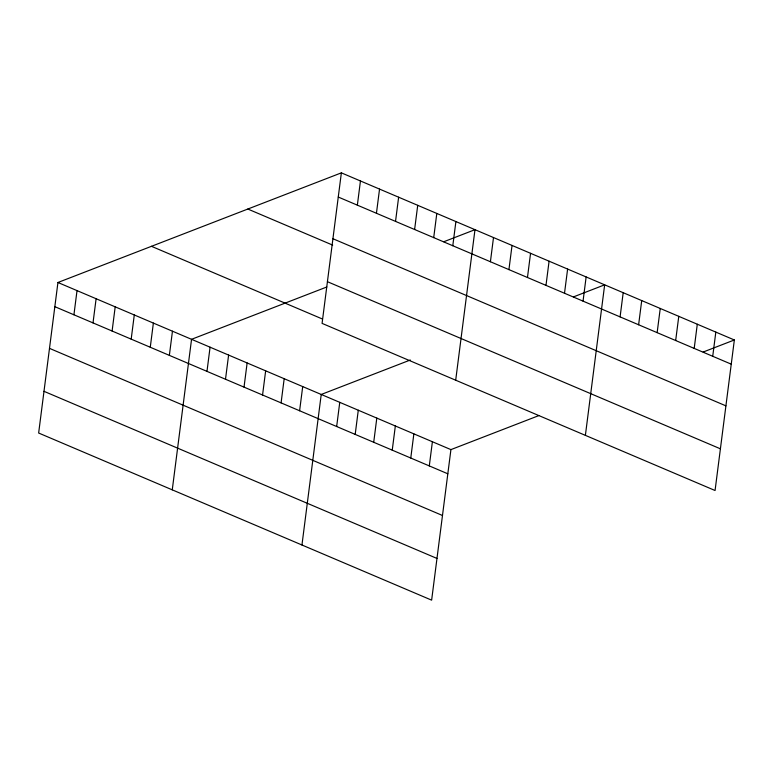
<?xml version="1.0" encoding="UTF-8"?>
<svg xmlns="http://www.w3.org/2000/svg" width="773" height="773" viewBox="0 0 773 773"><rect width="100%" height="100%" fill="white"/><g stroke="black" fill="none" stroke-linecap="round" stroke-linejoin="round"><path stroke-width="1.16" d="M341.366 172.852L322.08 323.385L715.064 490.507L734.35 339.975L341.366 172.852L57.936 282.493L38.65 433.025L431.634 600.148L450.92 449.615L538.887 415.584M73.928 314.785L77.02 290.609M93.011 322.901L96.113 298.726M112.104 331.028L115.196 306.842M131.188 339.144L134.289 314.959M150.271 347.261L153.373 323.075M169.364 355.377L172.456 331.192M172.263 489.84L191.549 339.308L326.844 286.976M206.98 371.369L210.072 347.193M225.503 379.253L228.605 355.068M244.026 387.128L247.128 362.952M262.559 395.003L265.651 370.827M281.082 402.888L284.184 378.702M299.605 410.763L302.707 386.587M301.953 544.994L321.23 394.462L410.308 360.005M357.358 205.154L360.45 180.979M336.661 426.522L339.762 402.337M376.441 213.271L379.543 189.095M355.194 434.397L358.286 410.221M395.534 221.387L398.626 197.212M373.717 442.282L376.809 418.096M414.618 229.504L417.72 205.328M392.24 450.157L395.341 425.981M433.711 237.62L436.803 213.445M410.772 458.031L413.864 433.856M452.794 245.737L455.896 221.561M429.295 465.916L432.397 441.731M455.693 380.21L474.98 229.678L443.799 241.736M490.411 261.738L493.503 237.553M508.934 269.613L512.035 245.437M527.466 277.497L530.558 253.312M545.989 285.372L549.081 261.197M564.512 293.247L567.614 269.072M583.045 301.132L586.137 276.947M585.383 435.354L604.66 284.831L573.489 296.89M620.091 316.882L623.193 292.706M638.624 324.766L641.716 300.581M657.147 332.641L660.248 308.466M675.67 340.526L678.771 316.341M694.202 348.401L697.294 324.225M712.725 356.276L715.827 332.1M703.169 352.034L734.35 339.975M338.265 197.038L731.248 364.16M332.921 238.731L725.915 405.854M247.833 209.039L332.67 245.109M327.423 281.691L720.407 448.813M151.469 246.316L322.138 318.891M57.936 282.493L450.92 449.615M54.835 306.668L447.818 473.791M49.491 348.362L442.485 515.485M43.993 391.322L436.977 558.444"/></g></svg>
